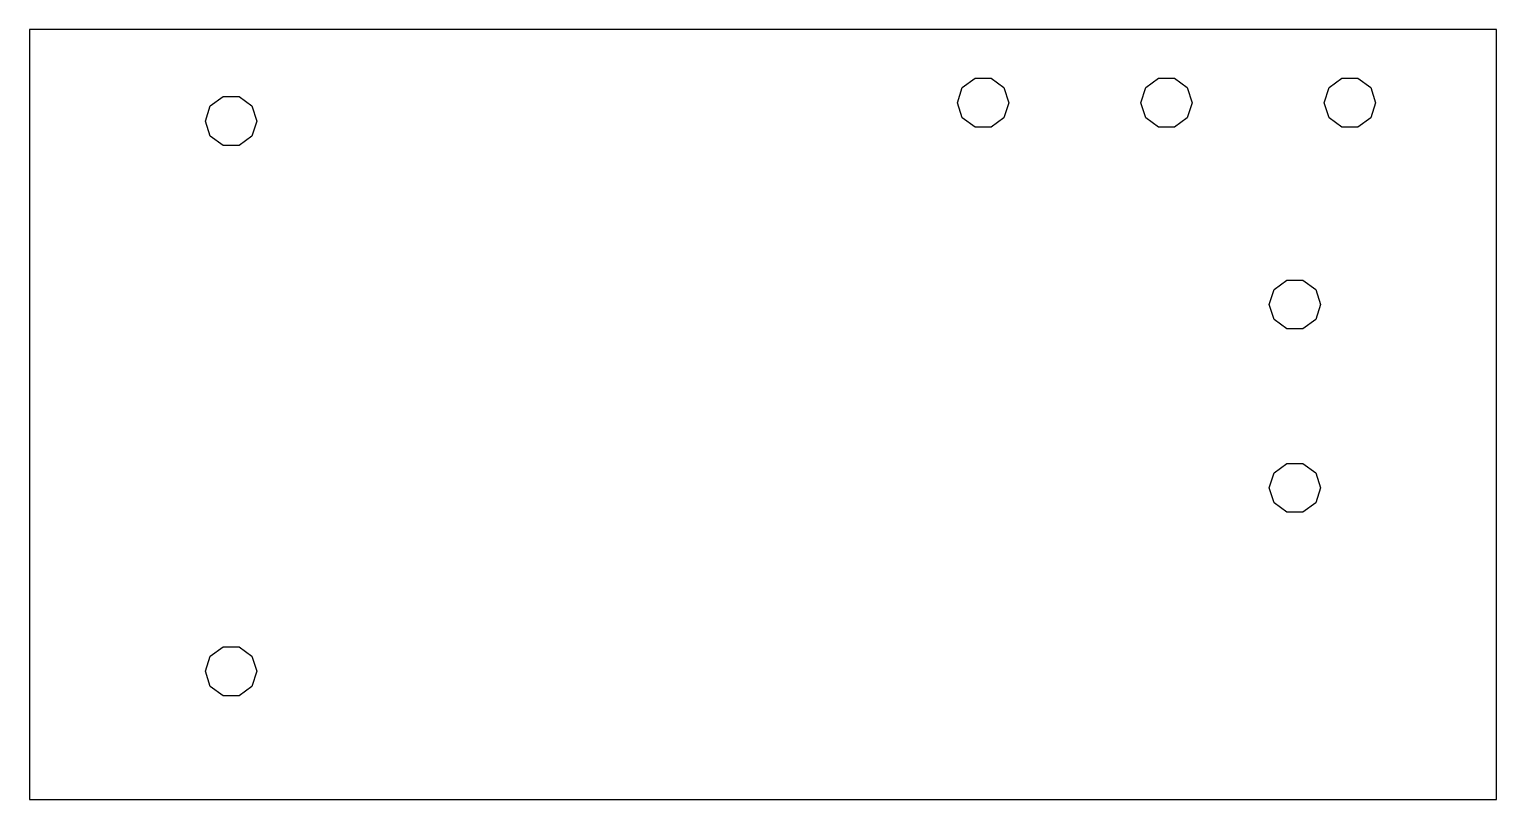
# Model space of a CAD drawing. Header units: metres. Extents: x -20 to 20, y 0 to 21.
import ezdxf

# ---------------------------------------------------------------- set-up
doc = ezdxf.new("R2010")
doc.units = ezdxf.units.M

msp = doc.modelspace()

# ---------------------------------------------------------------- linework, layer by layer
for p, q in [((20, 21), (-20, 21)), ((-20, 21), (-20, 0)), ((20, 0), (20, 21)), ((5.43369, 19.4114), (5.78368, 19.6657)), ((5.78368, 19.6657), (6.21631, 19.6657)), ((6.21631, 19.6657), (6.5663, 19.4114)), ((10.4337, 19.4114), (10.7837, 19.6657)), ((10.7837, 19.6657), (11.2163, 19.6657)), ((11.2163, 19.6657), (11.5663, 19.4114)), ((15.4337, 19.4114), (15.7837, 19.6657)), ((15.7837, 19.6657), (16.2163, 19.6657)), ((16.2163, 19.6657), (16.5663, 19.4114)), ((5.29999, 19), (5.43369, 19.4114)), ((6.5663, 19.4114), (6.7, 19)), ((10.3, 19), (10.4337, 19.4114)), ((11.5663, 19.4114), (11.7, 19)), ((15.3, 19), (15.4337, 19.4114)), ((16.5663, 19.4114), (16.7, 19)), ((-15.2, 18.5), (-15.0663, 18.9114)), ((-15.0663, 18.9114), (-14.7163, 19.1657)), ((-14.7163, 19.1657), (-14.2837, 19.1657)), ((-14.2837, 19.1657), (-13.9337, 18.9114)), ((-13.9337, 18.9114), (-13.8, 18.5)), ((5.43369, 18.5885), (5.29999, 19)), ((6.7, 19), (6.5663, 18.5885)), ((10.4337, 18.5885), (10.3, 19)), ((11.7, 19), (11.5663, 18.5885)), ((15.4337, 18.5885), (15.3, 19)), ((16.7, 19), (16.5663, 18.5885)), ((-15.0663, 18.0885), (-15.2, 18.5)), ((-13.8, 18.5), (-13.9337, 18.0885)), ((5.78368, 18.3343), (5.43369, 18.5885)), ((6.5663, 18.5885), (6.21631, 18.3343)), ((10.7837, 18.3343), (10.4337, 18.5885)), ((11.5663, 18.5885), (11.2163, 18.3343)), ((15.7837, 18.3343), (15.4337, 18.5885)), ((16.5663, 18.5885), (16.2163, 18.3343)), ((-14.7163, 17.8343), (-15.0663, 18.0885)), ((-13.9337, 18.0885), (-14.2837, 17.8343)), ((6.21631, 18.3343), (5.78368, 18.3343)), ((11.2163, 18.3343), (10.7837, 18.3343)), ((16.2163, 18.3343), (15.7837, 18.3343)), ((-14.2837, 17.8343), (-14.7163, 17.8343)), ((13.9337, 13.9114), (14.2837, 14.1657)), ((14.2837, 14.1657), (14.7163, 14.1657)), ((14.7163, 14.1657), (15.0663, 13.9114)), ((13.8, 13.5), (13.9337, 13.9114)), ((15.0663, 13.9114), (15.2, 13.5)), ((13.9337, 13.0885), (13.8, 13.5)), ((15.2, 13.5), (15.0663, 13.0885)), ((14.2837, 12.8343), (13.9337, 13.0885)), ((14.7163, 12.8343), (14.2837, 12.8343)), ((15.0663, 13.0885), (14.7163, 12.8343)), ((13.8, 8.5), (13.9337, 8.91144)), ((13.9337, 8.91144), (14.2837, 9.16573)), ((14.2837, 9.16573), (14.7163, 9.16573)), ((14.7163, 9.16573), (15.0663, 8.91144)), ((15.0663, 8.91144), (15.2, 8.5)), ((13.9337, 8.08855), (13.8, 8.5)), ((15.2, 8.5), (15.0663, 8.08855)), ((14.2837, 7.83426), (13.9337, 8.08855)), ((15.0663, 8.08855), (14.7163, 7.83426)), ((14.7163, 7.83426), (14.2837, 7.83426)), ((-15.0663, 3.91144), (-14.7163, 4.16573)), ((-14.7163, 4.16573), (-14.2837, 4.16573)), ((-14.2837, 4.16573), (-13.9337, 3.91144)), ((-15.2, 3.5), (-15.0663, 3.91144)), ((-13.9337, 3.91144), (-13.8, 3.5)), ((-15.0663, 3.08855), (-15.2, 3.5)), ((-13.8, 3.5), (-13.9337, 3.08855)), ((-14.7163, 2.83426), (-15.0663, 3.08855)), ((-14.2837, 2.83426), (-14.7163, 2.83426)), ((-13.9337, 3.08855), (-14.2837, 2.83426)), ((-20, 0), (20, 0))]:
    msp.add_line(p, q)

doc.saveas('drawing.dxf')
